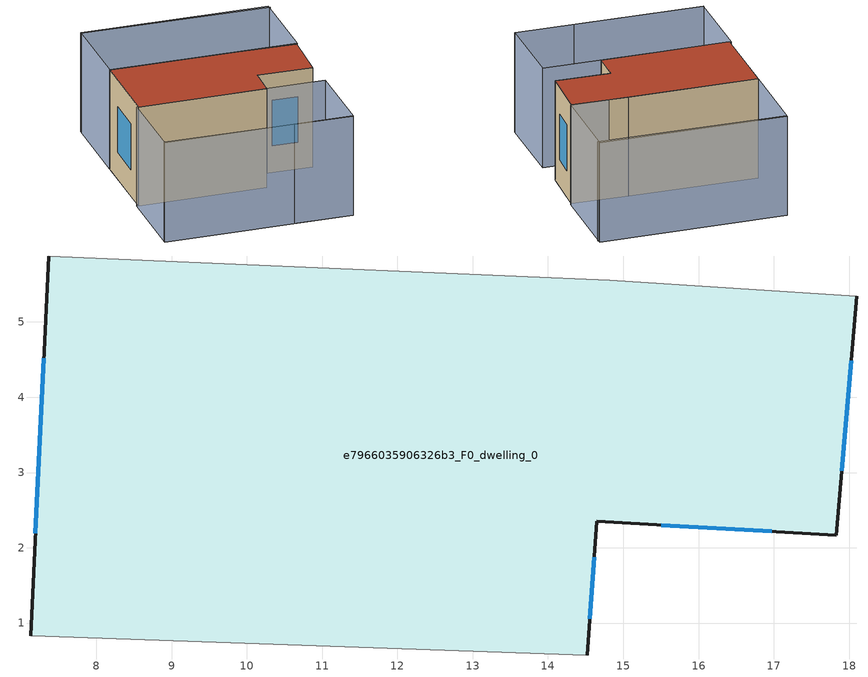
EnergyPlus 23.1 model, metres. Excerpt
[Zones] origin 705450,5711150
e7966035906326b3_F0_dwelling_0
 floor ground (EU_floor_Construction): 18.1,5.34 17.83,2.17 14.65,2.35 14.52,0.58 7.13,0.83 7.37,5.88 14.82,5.55 z0
 wall outside (EU_wall_Construction): 7.37,5.88 7.13,0.83 / 14.52,0.58 14.65,2.35 17.83,2.17 18.1,5.34 z0:6
 wall adiabatic (EU_wall_Construction): 7.13,0.83 14.52,0.58 / 18.1,5.34 14.82,5.55 7.37,5.88 z0:6
 window (EU_Window_Construction): 7.3,4.52 7.19,2.19 / 17.9,3.02 18.03,4.49 / 15.51,2.3 16.97,2.22 / 14.56,1.05 14.61,1.87 z1.62:4.38
 roof outside (EU_roof_Construction): 17.83,2.17 18.1,5.34 14.82,5.55 7.37,5.88 7.13,0.83 14.52,0.58 14.65,2.35 z6
shading: 6.84,-3.89 17.7,-4.41 / 18.43,10.3 7.58,10.86 / 17.71,-4.38 6.84,-3.95 / 6.84,-3.95 7.03,0.88 / 7.03,0.88 17.91,0.44 / 17.91,0.44 17.71,-4.38 / 7.37,5.87 7.58,10.93 / 7.58,10.93 18.38,10.48 / 18.38,10.48 18.17,5.41 / 18.17,5.41 7.37,5.87 z0:6
[Building]
EU S2 Campaign: North Axis=0; Terrain=City; Solar Distribution=FullExterior
[Site:Location]
London: Latitude=51.5; Longitude=-0.5; Time Zone=0; Elevation=25
[SizingPeriod:WeatherFileDays]
AnnualSizingPeriod: Begin Month=1; Begin Day of Month=1; End Month=12; End Day of Month=31; Day of Week for Start Day=Monday; Use Weather File Daylight Saving Period=No; Use Weather File Rain and Snow Indicators=No
[MATERIAL]
EU_InternalMass_Material: Roughness=MediumRough; Thickness=0.1; Conductivity=1; Density=1800; Specific Heat=900; Thermal Absorptance=0.9; Solar Absorptance=0.7; Visible Absorptance=0.7
[MATERIAL:NOMASS] Roughness=MediumRough; Thermal Absorptance=0.9; Solar Absorptance=0.7; Visible Absorptance=0.7
Name | Thermal Resistance
EU_wall_NoMass | 0.555556
EU_roof_NoMass | 0.510204
EU_floor_NoMass | 1.68919
[WINDOWMATERIAL:SIMPLEGLAZINGSYSTEM]
EU_Window_SimpleGlazing: UFactor=3.96; Solar Heat Gain Coefficient=0.85; Visible Transmittance=0.85
[CONSTRUCTION]
EU_wall_Construction: EU_wall_NoMass
EU_roof_Construction: EU_roof_NoMass
EU_floor_Construction: EU_floor_NoMass
EU_InternalMass_Construction: EU_InternalMass_Material
EU_Window_Construction: EU_Window_SimpleGlazing
[ZONE]
e7966035906326b3_F0_dwelling_0: Type=1; Multiplier=1; Ceiling Height=autocalculate; Volume=286.043; Floor Area=autocalculate; Part of Total Floor Area=Yes
[INTERNALMASS]
e7966035906326b3_F0_dwelling_0_EU_InternalMass: Construction=EU_InternalMass_Construction; Zone or ZoneList=e7966035906326b3_F0_dwelling_0; Surface Area=47.6739
[OTHEREQUIPMENT]
EU_Step8_InternalGain_e7966035906326b3_F0_dwelling_0_f000: Fuel Type=Electricity; Zone or ZoneList or Space or SpaceList=e7966035906326b3_F0_dwelling_0; Schedule=EU_Step8_GainSchedule_e7966035906326b3_F0_dwelling_0_f000; Design Level Calculation Method=Watts/Area; Power per Zone Floor Area=1; Fraction Latent=0; Fraction Radiant=0; Fraction Lost=0; Carbon Dioxide Generation Rate=0; EndUse Subcategory=EU_Step8_InternalGains
[ZONEVENTILATION:DESIGNFLOWRATE]
EU_ConstantAir_e7966035906326b3_F0_dwelling_0: Zone or ZoneList or Space or SpaceList=e7966035906326b3_F0_dwelling_0; Schedule=EU_AlwaysOn; Design Flow Rate Calculation Method=AirChanges/Hour; Air Changes per Hour=0.48; Ventilation Type=Natural; Fan Pressure Rise=0; Fan Total Efficiency=1; Constant Term Coefficient=1; Temperature Term Coefficient=0; Velocity Term Coefficient=0; Velocity Squared Term Coefficient=0; Minimum Indoor Temperature=-100; Maximum Indoor Temperature=100; Delta Temperature=-100; Minimum Outdoor Temperature=-100; Maximum Outdoor Temperature=100; Maximum Wind Speed=40
[HVACTEMPLATE:THERMOSTAT]
EU_HeatOnly_e7966035906326b3_F0_dwelling_0: Constant Heating Setpoint=20; Constant Cooling Setpoint=50
[HVACTEMPLATE:ZONE:IDEALLOADSAIRSYSTEM]
e7966035906326b3_F0_dwelling_0: Template Thermostat=EU_HeatOnly_e7966035906326b3_F0_dwelling_0; System Availability Schedule=EU_AlwaysOn; Maximum Heating Supply Air Temperature=50; Minimum Cooling Supply Air Temperature=13; Maximum Heating Supply Air Humidity Ratio=0.0156; Minimum Cooling Supply Air Humidity Ratio=0.0077; Heating Limit=NoLimit; Cooling Limit=NoLimit; Heating Availability Schedule=EU_AlwaysOn; Cooling Availability Schedule=EU_CoolingOff; Dehumidification Control Type=ConstantSensibleHeatRatio; Cooling Sensible Heat Ratio=0.7; Dehumidification Setpoint=60; Humidification Control Type=None; Humidification Setpoint=30; Outdoor Air Method=None; Outdoor Air Flow Rate per Person=0.00944; Outdoor Air Flow Rate per Zone Floor Area=0; Outdoor Air Flow Rate per Zone=0; Demand Controlled Ventilation Type=None; Outdoor Air Economizer Type=NoEconomizer; Heat Recovery Type=None; Sensible Heat Recovery Effectiveness=0.7; Latent Heat Recovery Effectiveness=0.65
[SIZING:ZONE]
e7966035906326b3_F0_dwelling_0: Zone Cooling Design Supply Air Temperature Input Method=SupplyAirTemperature; Zone Cooling Design Supply Air Temperature=13; Zone Heating Design Supply Air Temperature Input Method=SupplyAirTemperature; Zone Heating Design Supply Air Temperature=50; Zone Cooling Design Supply Air Humidity Ratio=0.008; Zone Heating Design Supply Air Humidity Ratio=0.008; Cooling Design Air Flow Method=DesignDay; Cooling Design Air Flow Rate=0; Cooling Minimum Air Flow per Zone Floor Area=0.000762; Cooling Minimum Air Flow=0; Cooling Minimum Air Flow Fraction=0.2; Heating Design Air Flow Method=DesignDay; Heating Design Air Flow Rate=0; Heating Maximum Air Flow per Zone Floor Area=0.002032; Heating Maximum Air Flow=0.141576; Heating Maximum Air Flow Fraction=0.3; Account for Dedicated Outdoor Air System=No; Dedicated Outdoor Air System Control Strategy=NeutralSupplyAir; Dedicated Outdoor Air Low Setpoint Temperature for Design=autosize; Dedicated Outdoor Air High Setpoint Temperature for Design=autosize; Zone Load Sizing Method=Sensible Load Only No Latent Load; Zone Latent Cooling Design Supply Air Humidity Ratio Input Method=HumidityRatioDifference; Zone Cooling Design Supply Air Humidity Ratio Difference=0.005; Zone Latent Heating Design Supply Air Humidity Ratio Input Method=HumidityRatioDifference; Zone Humidification Design Supply Air Humidity Ratio Difference=0.005
[SCHEDULE:CONSTANT]
Name | Hourly Value
EU_AlwaysOn | 1
EU_CoolingOff | 0
[SCHEDULE:FILE]
EU_Step8_GainSchedule_e7966035906326b3_F0_dwelling_0_f000: File=../../schedules/e7966035906326b3/e7966035906326b3_F0_dwelling_0_f000_gain.csv; Column Number=1; Rows to Skip at Top=0; Number of Hours of Data=8760; Column Separator=Comma; Interpolate to Timestep=No; Minutes per Item=60; Adjust Schedule for Daylight Savings=Yes
